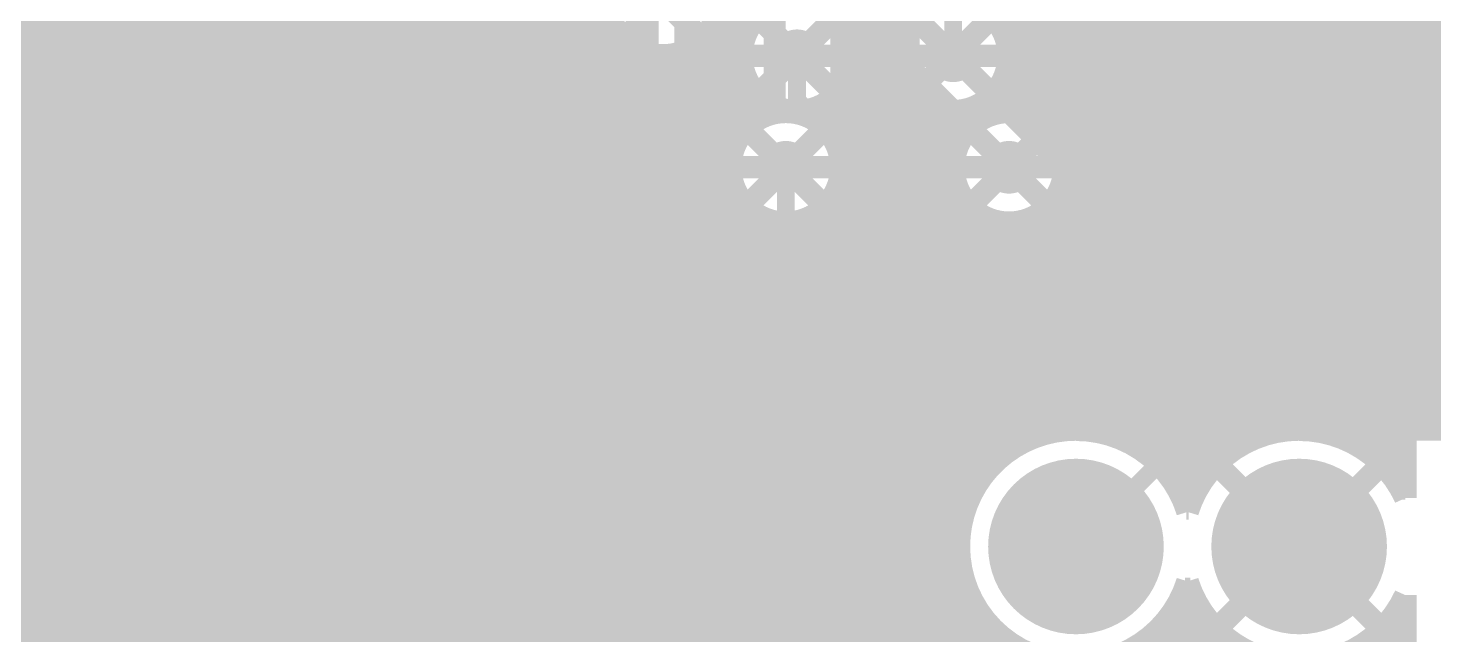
# Model space of a CAD drawing. Extents: x -11 to 221, y -93 to 178.
# Drawn here: x 142.38 to 158.38, y 97.42 to 104.33 of the extents above; entities that cross this region are included whole.
import ezdxf

# ---------------------------------------------------------------- set-up
doc = ezdxf.new("R2010")
doc.units = 0
doc.header["$MEASUREMENT"] = 0
doc.layers.get('0').update_dxf_attribs({"linetype": 'CONTINUOUS'})
for name, color, linetype in [('26-349-0_BOT', 7, 'CONTINUOUS'), ('26-349-0_DRD', 7, 'CONTINUOUS'), ('26-349-0_DRL', 2, 'CONTINUOUS'), ('26-349-0_IN1', 3, 'CONTINUOUS'), ('26-349-0_IN2', 5, 'CONTINUOUS'), ('26-349-0_SMB', 10, 'CONTINUOUS'), ('26-349-0_SMT', 14, 'CONTINUOUS'), ('26-349-0_SPT', 9, 'CONTINUOUS'), ('26-349-0_SST', 12, 'CONTINUOUS'), ('26-349-0_TOP', 11, 'CONTINUOUS'), ('THRUHOLE_TAP', 15, 'CONTINUOUS')]:
    doc.layers.add(name, color=color, linetype=linetype)

# ---------------------------------------------------------------- blocks, each defined once
blk = doc.blocks.new('ROUND_2')
at = {"const_width": 0.99949}
blk.add_lwpolyline([(-0.499744, 0, 1), (0.499744, 0, 1)], format="xyb", close=True, dxfattribs=at)
blk = doc.blocks.new('ROUND_78')
at = {"const_width": 0.29972}
blk.add_lwpolyline([(-0.14986, 0, 1), (0.14986, 0, 1)], format="xyb", close=True, dxfattribs=at)
blk = doc.blocks.new('ROUND_93')
at = {"const_width": 0.54991}
blk.add_lwpolyline([(-0.274954, 0, 1), (0.274954, 0, 1)], format="xyb", close=True, dxfattribs=at)
blk = doc.blocks.new('ROUND_101')
at = {"const_width": 0.10033}
blk.add_lwpolyline([(-0.050164, 0, 1), (0.050164, 0, 1)], format="xyb", close=True, dxfattribs=at)
blk = doc.blocks.new('ROUND_102')
at = {"const_width": 0.10033}
blk.add_lwpolyline([(-0.050164, 0, 1), (0.050164, 0, 1)], format="xyb", close=True, dxfattribs=at)
blk = doc.blocks.new('ROUND_83')
at = {"const_width": 0.29972}
blk.add_lwpolyline([(-0.14986, 0, 1), (0.14986, 0, 1)], format="xyb", close=True, dxfattribs=at)
blk = doc.blocks.new('RECTANGLE_3')
blk.add_solid([(0.4826, 0.4064), (0.4826, -0.4064), (-0.4826, 0.4064), (-0.4826, -0.4064)])
blk = doc.blocks.new('ROUND_88')
at = {"const_width": 0.10033}
blk.add_lwpolyline([(-0.050164, 0, 1), (0.050164, 0, 1)], format="xyb", close=True, dxfattribs=at)

msp = doc.modelspace()

# ---------------------------------------------------------------- linework, layer by layer
at = {"layer": '26-349-0_BOT', "const_width": 0.2032}
for points in [[(151.13, 104.013), (152.908, 104.013)], [(153.543, 102.743), (151.003, 102.743)], [(154.305, 98.425), (155.6512, 99.7712), (161.7726, 99.7712)]]:
    msp.add_lwpolyline(points, dxfattribs=at)
at = {"layer": '26-349-0_DRD', "const_width": 0.254}
for points in [[(148.336, 105.918), (148.336, 103.378)], [(150.876, 105.918), (148.336, 103.378)], [(150.876, 103.378), (148.336, 105.918)], [(150.876, 103.378), (150.876, 105.918)], [(149.86, 105.283), (149.86, 102.743)], [(152.4, 105.283), (149.86, 102.743)], [(152.4, 102.743), (149.86, 105.283)], [(151.638, 105.283), (151.638, 102.743)], [(154.178, 105.283), (151.638, 102.743)], [(154.178, 102.743), (151.638, 105.283)], [(152.4, 102.743), (152.4, 105.283)], [(154.178, 102.743), (154.178, 105.283)], [(144.8562, 104.8512), (144.8562, 102.3112)], [(147.3962, 104.8512), (144.8562, 102.3112)], [(147.3962, 102.3112), (144.8562, 104.8512)], [(144.8562, 104.8512), (144.8562, 102.3112)], [(147.3962, 104.8512), (144.8562, 102.3112)], [(147.3962, 102.3112), (144.8562, 104.8512)], [(147.3962, 102.3112), (147.3962, 104.8512)], [(147.3962, 102.3112), (147.3962, 104.8512)], [(149.733, 104.013), (149.733, 101.473)], [(152.273, 104.013), (149.733, 104.013)], [(152.273, 104.013), (149.733, 101.473)], [(152.273, 101.473), (149.733, 104.013)], [(152.273, 104.013), (152.273, 101.473)], [(154.813, 104.013), (152.273, 104.013)], [(154.813, 104.013), (152.273, 101.473)], [(154.813, 101.473), (152.273, 104.013)], [(152.273, 101.473), (152.273, 104.013)], [(154.813, 101.473), (154.813, 104.013)], [(148.336, 103.378), (150.876, 103.378)], [(149.86, 102.743), (152.4, 102.743)], [(151.638, 102.743), (154.178, 102.743)], [(144.8562, 102.3112), (147.3962, 102.3112)], [(144.8562, 102.3112), (147.3962, 102.3112)], [(149.733, 101.473), (152.273, 101.473)], [(152.273, 101.473), (154.813, 101.473)], [(153.67, 99.06), (153.67, 97.79)], [(154.94, 99.06), (153.67, 99.06)], [(154.94, 99.06), (153.67, 97.79)], [(154.94, 97.79), (153.67, 99.06)], [(154.94, 97.79), (154.94, 99.06)], [(156.21, 99.06), (156.21, 97.79)], [(157.48, 99.06), (156.21, 99.06)], [(157.48, 99.06), (156.21, 97.79)], [(157.48, 97.79), (156.21, 99.06)], [(157.48, 97.79), (157.48, 99.06)], [(153.67, 97.79), (154.94, 97.79)], [(156.21, 97.79), (157.48, 97.79)]]:
    msp.add_lwpolyline(points, dxfattribs=at)
at = {"layer": '26-349-0_IN1', "const_width": 0.254}
for points in [[(129.1209, 103.9495), (145.48104, 103.9241)], [(145.47342, 103.9114), (129.21996, 103.9114)], [(142.2908, 103.92918), (142.2908, 84.963)], [(142.5194, 103.92918), (142.5194, 84.963)], [(142.748, 103.92918), (142.748, 84.963)], [(142.9766, 103.92918), (142.9766, 84.963)], [(143.2052, 103.92918), (143.2052, 84.963)], [(143.4338, 103.92664), (143.4338, 84.963)], [(143.6624, 103.92664), (143.6624, 84.963)], [(143.891, 103.92664), (143.891, 84.963)], [(144.1196, 103.92664), (144.1196, 84.963)], [(144.3482, 103.92664), (144.3482, 84.963)], [(144.5768, 103.92664), (144.5768, 84.963)], [(144.8054, 103.92664), (144.8054, 84.963)], [(145.034, 103.9241), (145.034, 84.963)], [(145.2626, 103.9241), (145.2626, 84.963)], [(146.77136, 103.92156), (149.54504, 103.91902)], [(146.8628, 103.92156), (146.8628, 84.963)], [(147.0914, 103.92156), (147.0914, 84.963)], [(147.32, 103.92156), (147.32, 84.963)], [(147.5486, 103.92156), (147.5486, 84.963)], [(147.7772, 103.92156), (147.7772, 93.15958)], [(148.0058, 103.92156), (148.0058, 93.30944)], [(148.2344, 103.92156), (148.2344, 93.36278)], [(148.463, 103.91902), (148.463, 93.34246)], [(148.6916, 103.91902), (148.6916, 93.24086)], [(148.9202, 103.91902), (148.9202, 92.99702)], [(149.1488, 103.91902), (149.1488, 84.963)], [(149.3774, 103.91902), (149.3774, 84.963)], [(149.54504, 103.91902), (149.606, 103.91648)], [(149.606, 103.91648), (149.66444, 103.91882)], [(149.606, 103.91648), (149.606, 88.15578)], [(149.66442, 103.91902), (150.40356, 103.91648)], [(149.8346, 103.91902), (149.8346, 88.30564)], [(150.0632, 103.91902), (150.0632, 88.35898)], [(150.2918, 103.91648), (150.2918, 102.91318)], [(151.8539, 103.91394), (152.18156, 103.91394)], [(151.892, 103.91394), (151.892, 92.3798)], [(152.1206, 103.91394), (152.1206, 92.24264)], [(153.6319, 103.9114), (171.577, 103.886)], [(154.6098, 103.9114), (153.6319, 103.9114)], [(153.7208, 103.9114), (153.7208, 103.45166)], [(153.9494, 103.9114), (153.9494, 103.35006)], [(154.178, 103.9114), (154.178, 103.10622)], [(154.4066, 103.9114), (154.4066, 99.85248)], [(154.6352, 103.9114), (154.6352, 99.81692)], [(154.8638, 103.9114), (154.8638, 99.74326)], [(155.0924, 103.9114), (155.0924, 99.62134)], [(155.321, 103.90886), (155.321, 99.43338)], [(155.5496, 103.90886), (155.5496, 99.13112)], [(155.7782, 103.90886), (155.7782, 99.38004)], [(156.0068, 103.90886), (156.0068, 99.58578)], [(156.2354, 103.90886), (156.2354, 99.7204)], [(156.464, 103.90886), (156.464, 99.80422)], [(156.6926, 103.90886), (156.6926, 99.8474)], [(156.9212, 103.90632), (156.9212, 99.85502)], [(157.1498, 103.90632), (157.1498, 99.82454)], [(157.3784, 103.90632), (157.3784, 99.75342)], [(157.607, 103.90632), (157.607, 99.63658)], [(157.8356, 103.90632), (157.8356, 99.45878)], [(158.0642, 103.90632), (158.0642, 99.85756)], [(158.2928, 103.90632), (158.2928, 99.85756)], [(145.4023, 103.6828), (129.49428, 103.6828)], [(150.47722, 103.6828), (146.8501, 103.6828)], [(150.5204, 103.60914), (150.5204, 103.29164)], [(152.25522, 103.6828), (151.78278, 103.6828)], [(153.4922, 103.57358), (153.4922, 103.47198)], [(171.577, 103.6828), (153.56078, 103.6828)], [(145.40484, 103.4542), (129.60604, 103.4542)], [(150.65756, 103.4542), (146.84502, 103.4542)], [(152.43556, 103.4542), (151.60244, 103.4542)], [(151.6634, 103.51262), (151.6634, 103.05796)], [(152.3492, 103.54056), (152.3492, 92.16644)], [(171.577, 103.4542), (153.71318, 103.4542)], [(145.48612, 103.2256), (129.63652, 103.2256)], [(150.45182, 103.2256), (146.76628, 103.2256)], [(152.99182, 103.2256), (151.55164, 103.2256)], [(152.5778, 103.36022), (152.5778, 92.34678)], [(152.8064, 103.2891), (152.8064, 92.4179)], [(153.035, 103.29164), (153.035, 103.26878)], [(171.577, 103.2256), (154.09164, 103.2256)], [(145.4912, 103.21798), (145.4912, 84.963)], [(145.68678, 102.997), (129.5908, 102.997)], [(145.7198, 102.9716), (145.7198, 84.963)], [(146.4056, 102.90556), (146.4056, 84.963)], [(150.3172, 102.997), (146.56562, 102.997)], [(146.6342, 103.05542), (146.6342, 84.963)], [(152.8572, 102.997), (151.6888, 102.997)], [(171.577, 102.997), (154.2288, 102.997)], [(150.27148, 102.7684), (129.45364, 102.7684)], [(145.9484, 102.87), (145.9484, 84.963)], [(146.177, 102.85222), (146.177, 84.963)], [(152.81148, 102.7684), (151.73452, 102.7684)], [(171.577, 102.7684), (154.27452, 102.7684)], [(150.29942, 102.5398), (141.224, 102.5398)], [(150.2918, 102.57028), (150.2918, 88.33866)], [(151.6634, 102.42804), (151.6634, 92.42552)], [(152.83942, 102.5398), (151.70404, 102.5398)], [(171.577, 102.5398), (154.24404, 102.5398)], [(150.41118, 102.3112), (141.5415, 102.3112)], [(152.95118, 102.3112), (151.59228, 102.3112)], [(171.577, 102.3112), (154.13228, 102.3112)], [(154.178, 102.37978), (154.178, 99.84994)], [(150.5204, 102.19182), (150.5204, 88.23706)], [(151.4348, 102.15118), (151.4348, 92.39504)], [(153.035, 102.21722), (153.035, 99.0854)], [(153.9494, 102.1334), (153.9494, 99.81184)], [(150.68804, 102.0826), (141.66342, 102.0826)], [(150.749, 102.0572), (150.749, 87.99322)], [(150.9776, 102.01148), (150.9776, 92.00896)], [(151.2062, 102.03942), (151.2062, 92.28328)], [(153.22804, 102.0826), (151.31796, 102.0826)], [(153.2636, 102.06736), (153.2636, 99.40798)], [(153.4922, 102.01402), (153.4922, 99.60356)], [(153.7208, 102.0318), (153.7208, 99.73056)], [(167.23614, 102.0826), (153.85796, 102.0826)], [(167.01516, 101.854), (141.70152, 101.854)], [(166.92372, 101.6254), (141.66342, 101.6254)], [(166.91102, 101.3968), (141.5415, 101.3968)], [(166.97452, 101.1682), (141.224, 101.1682)], [(167.13962, 100.9396), (134.0358, 100.9396)], [(165.23462, 100.711), (134.3533, 100.711)], [(161.59988, 100.4824), (134.47522, 100.4824)], [(161.22142, 100.2538), (134.51332, 100.2538)], [(161.0868, 100.0252), (134.47522, 100.0252)], [(153.89352, 99.7966), (134.3533, 99.7966)], [(156.43352, 99.7966), (154.71394, 99.7966)], [(157.95244, 99.7966), (157.25394, 99.7966)], [(160.81756, 99.85756), (157.95244, 99.85756)], [(157.95244, 99.85756), (157.95244, 99.33178)], [(153.4414, 99.568), (134.0358, 99.568)], [(155.9814, 99.568), (155.16606, 99.568)], [(157.95244, 99.568), (157.70606, 99.568)], [(153.20264, 99.3394), (131.52628, 99.3394)], [(155.74264, 99.3394), (155.40736, 99.3394)], [(153.0477, 99.1108), (131.53644, 99.1108)], [(155.5877, 99.1108), (155.5623, 99.1108)], [(152.94864, 98.8822), (132.51942, 98.8822)], [(152.89022, 98.6536), (132.72008, 98.6536)], [(152.87244, 98.425), (132.79882, 98.425)], [(152.89022, 98.1964), (132.8039, 98.1964)], [(152.94864, 97.9678), (132.73278, 97.9678)], [(153.0477, 97.7392), (132.55244, 97.7392)], [(153.035, 97.7646), (153.035, 96.5454)], [(153.20264, 97.5106), (80.2386, 97.5106)], [(157.95244, 97.51822), (157.95244, 96.99244)], [(153.2636, 97.44202), (153.2636, 96.86798)], [(157.8356, 97.39122), (157.8356, 96.91878)]]:
    msp.add_lwpolyline(points, dxfattribs=at)
for points in [[(145.48104, 103.9241, 0.1227423), (145.39558, 103.5812)], [(146.85772, 103.5812, 0.1219619), (146.7732, 103.92253)], [(150.40356, 103.91648, 0.2101509), (150.71009, 103.41241)], [(151.4221, 103.34244, 0.2617369), (151.85466, 103.91383)], [(152.18156, 103.91394, 0.3750528), (152.908, 103.27894)], [(153.38298, 103.45674, 0.1831607), (153.63236, 103.91133)], [(145.39468, 103.5812, 0.4142136), (146.1262, 102.84968)], [(146.1262, 102.84968, 0.4142136), (146.85772, 103.5812)], [(150.7109, 103.41356, 0.2984065), (150.27148, 102.743)], [(153.543, 103.47452, 0.0551942), (153.38297, 103.4568)], [(154.27452, 102.743, 0.4142136), (153.543, 103.47452)], [(151.73452, 102.743, 0.2448859), (151.42216, 103.34252)], [(153.06802, 103.29926, 0.2194371), (152.81154, 102.743)], [(152.908, 103.28148, 0.0551934), (153.06803, 103.2992)], [(150.27148, 102.743, 0.4142136), (151.003, 102.01148)], [(151.003, 102.01148, 0.4142136), (151.73452, 102.743)], [(152.81148, 102.743, 0.4142136), (153.543, 102.01148)], [(153.543, 102.01148, 0.4142136), (154.27452, 102.743)], [(154.305, 99.85756, 0.4142136), (152.87244, 98.425)], [(155.575, 99.0854, 0.2797956), (154.305, 99.85756)], [(156.845, 99.85756, 0.2797959), (155.575, 99.0854)], [(157.95244, 99.33178, 0.2248515), (156.845, 99.85632)], [(152.87244, 98.425, 0.2797959), (153.6446, 97.155)], [(157.5054, 97.155, 0.1016407), (157.95253, 97.51814)]]:
    msp.add_lwpolyline(points, format="xyb", dxfattribs=at)
at = {"layer": '26-349-0_IN2', "const_width": 0.254}
for points in [[(142.4178, 112.141), (142.4178, 72.4408)], [(142.6464, 112.141), (142.6464, 72.59574)], [(142.875, 112.141), (142.875, 72.63892)], [(143.1036, 112.141), (143.1036, 72.59574)], [(143.3322, 112.141), (143.3322, 72.4408)], [(143.5608, 112.141), (143.5608, 52.959)], [(143.7894, 112.141), (143.7894, 52.959)], [(144.018, 112.141), (144.018, 52.959)], [(144.2466, 112.141), (144.2466, 52.959)], [(144.4752, 112.141), (144.4752, 52.959)], [(144.7038, 112.141), (144.7038, 75.42022)], [(144.9324, 112.141), (144.9324, 75.7047)], [(145.161, 112.141), (145.161, 75.80122)], [(145.3896, 112.141), (145.3896, 75.8063)], [(145.6182, 112.141), (145.6182, 83.47456)], [(145.8468, 112.141), (145.8468, 83.72094)], [(147.447, 112.141), (147.447, 70.86092)], [(147.6756, 112.141), (147.6756, 92.79128)], [(147.9042, 112.141), (147.9042, 93.13418)], [(148.1328, 112.141), (148.1328, 93.2434)], [(148.3614, 112.141), (148.3614, 93.25864)], [(151.7904, 112.141), (151.7904, 92.3036)], [(152.019, 112.141), (152.019, 92.19438)], [(152.2476, 112.141), (152.2476, 91.85148)], [(153.3906, 112.141), (153.3906, 104.41686)], [(153.6192, 112.141), (153.6192, 103.36784)], [(153.8478, 112.141), (153.8478, 103.29418)], [(154.0764, 112.141), (154.0764, 103.07828)], [(154.305, 112.141), (154.305, 99.75596)], [(154.5336, 112.141), (154.5336, 99.73564)], [(154.7622, 112.141), (154.7622, 99.67468)], [(156.3624, 112.141), (156.3624, 99.66452)], [(156.591, 112.141), (156.591, 99.73056)], [(156.8196, 112.141), (156.8196, 99.75342)], [(157.0482, 112.141), (157.0482, 99.73818)], [(157.2768, 112.141), (157.2768, 99.6823)], [(157.5054, 112.141), (157.5054, 99.57816)], [(157.734, 112.141), (157.734, 99.41306)], [(157.9626, 112.141), (157.9626, 99.14636)], [(158.1912, 112.141), (158.1912, 99.75596)], [(158.4198, 112.141), (158.4198, 99.75596)], [(146.0754, 110.96498), (146.0754, 83.8073)], [(147.2184, 110.78972), (147.2184, 70.81774)], [(146.304, 110.62208), (146.304, 83.80222)], [(146.5326, 110.51286), (146.5326, 83.7057)], [(146.7612, 110.50016), (146.7612, 83.42122)], [(146.9898, 110.57382), (146.9898, 70.6628)], [(154.9908, 109.49178), (154.9908, 99.56546)], [(156.1338, 109.4359), (156.1338, 99.54768)], [(155.2194, 109.2073), (155.2194, 99.3902)], [(155.9052, 109.19206), (155.9052, 99.3648)], [(155.448, 109.11078), (155.448, 99.10572)], [(155.6766, 109.1057), (155.6766, 99.06)], [(150.6474, 108.35386), (150.6474, 104.41686)], [(150.4188, 108.34116), (150.4188, 102.97922)], [(148.59, 106.17962), (148.59, 93.18498)], [(148.8186, 105.98912), (148.8186, 92.96908)], [(149.0472, 104.3559), (149.0472, 78.83652)], [(150.1902, 104.41178), (150.1902, 88.25484)], [(149.05482, 104.3432), (73.7108, 104.3432)], [(150.59406, 104.3432), (150.15718, 104.3432)], [(152.37206, 104.3432), (151.66594, 104.3432)], [(174.117, 104.3432), (153.44394, 104.3432)], [(149.27072, 104.1146), (73.787, 104.1146)], [(149.2758, 104.11206), (149.2758, 78.71206)], [(149.5044, 104.0257), (149.5044, 87.78748)], [(149.733, 104.03078), (149.733, 88.13038)], [(150.5077, 104.1146), (149.94128, 104.1146)], [(149.9616, 104.1273), (149.9616, 88.2396)], [(152.2857, 104.1146), (151.7523, 104.1146)], [(174.117, 104.1146), (153.5303, 104.1146)], [(150.51278, 103.886), (73.787, 103.886)], [(152.29078, 103.886), (151.74722, 103.886)], [(174.117, 103.886), (153.52522, 103.886)], [(150.6093, 103.6574), (73.787, 103.6574)], [(150.6474, 103.6066), (150.6474, 103.2637)], [(151.5618, 103.55326), (151.5618, 103.03256)], [(152.3873, 103.6574), (151.6507, 103.6574)], [(152.4762, 103.55326), (152.4762, 92.1512)], [(153.3906, 103.6066), (153.3906, 103.3526)], [(174.117, 103.6574), (153.4287, 103.6574)], [(150.89378, 103.4288), (73.787, 103.4288)], [(150.876, 103.43642), (150.876, 103.36022)], [(151.3332, 103.4161), (151.3332, 103.27894)], [(152.67178, 103.4288), (151.36622, 103.4288)], [(152.7048, 103.4161), (152.7048, 92.2909)], [(174.117, 103.4288), (153.14422, 103.4288)], [(153.162, 103.43642), (153.162, 103.24338)], [(152.9334, 103.38308), (152.9334, 102.90048)], [(150.56866, 103.2002), (73.787, 103.2002)], [(153.10866, 103.2002), (151.4348, 103.2002)], [(174.117, 103.2002), (153.9748, 103.2002)], [(150.41626, 102.9716), (73.787, 102.9716)], [(152.95626, 102.9716), (151.58974, 102.9716)], [(174.117, 102.9716), (154.12974, 102.9716)], [(150.37308, 102.743), (73.787, 102.743)], [(152.91308, 102.743), (151.63292, 102.743)], [(174.117, 102.743), (154.17292, 102.743)], [(150.41626, 102.5144), (73.787, 102.5144)], [(150.4188, 102.50678), (150.4188, 88.18118)], [(151.5618, 102.4509), (151.5618, 92.31884)], [(152.95626, 102.5144), (151.58974, 102.5144)], [(152.9334, 102.58298), (152.9334, 92.32392)], [(174.117, 102.5144), (154.12974, 102.5144)], [(150.56866, 102.2858), (88.81364, 102.2858)], [(153.10866, 102.2858), (151.4348, 102.2858)], [(174.117, 102.2858), (153.9748, 102.2858)], [(154.0764, 102.40772), (154.0764, 99.73564)], [(150.6474, 102.2223), (150.6474, 87.96528)], [(150.876, 102.12578), (150.876, 84.94522)], [(151.1046, 102.1207), (151.1046, 92.02928)], [(151.3332, 102.20706), (151.3332, 92.24518)], [(153.162, 102.24008), (153.162, 99.10572)], [(153.3906, 102.13086), (153.3906, 99.3902)], [(153.6192, 102.11816), (153.6192, 99.56546)], [(153.8478, 102.19182), (153.8478, 99.67468)], [(174.117, 102.0572), (89.18702, 102.0572)], [(174.117, 101.8286), (90.96248, 101.8286)], [(174.117, 101.6), (91.30538, 101.6)], [(174.117, 101.3714), (123.65228, 101.3714)], [(174.117, 101.1428), (123.86818, 101.1428)], [(174.117, 100.9142), (123.94184, 100.9142)], [(165.354, 100.6856), (123.9266, 100.6856)], [(165.18382, 100.457), (123.81738, 100.457)], [(161.33826, 100.2284), (123.47448, 100.2284)], [(161.18586, 99.9998), (89.3191, 99.9998)], [(161.14268, 99.7712), (89.0524, 99.7712)], [(158.05404, 99.75596), (158.05404, 98.97618)], [(160.71596, 99.75596), (158.05404, 99.75596)], [(153.58364, 99.5426), (88.41232, 99.5426)], [(156.12364, 99.5426), (155.02636, 99.5426)], [(158.05404, 99.5426), (157.56636, 99.5426)], [(153.3144, 99.314), (74.15784, 99.314)], [(155.8544, 99.314), (155.29306, 99.314)], [(155.9052, 99.3648), (156.845, 98.425)], [(157.7848, 99.3648), (156.845, 98.425)], [(158.05404, 99.314), (157.83306, 99.314)], [(153.1493, 99.0854), (73.787, 99.0854)], [(155.6893, 99.0854), (155.45816, 99.0854)], [(158.05404, 99.0854), (157.99816, 99.0854)], [(153.0477, 98.8568), (132.36956, 98.8568)], [(155.5877, 98.8568), (155.5623, 98.8568)], [(152.98928, 98.6282), (132.61594, 98.6282)], [(152.97404, 98.3996), (132.7023, 98.3996)], [(155.9052, 97.4852), (156.845, 98.425)], [(157.7848, 97.4852), (156.845, 98.425)], [(152.99944, 98.171), (132.69722, 98.171)], [(153.06548, 97.9424), (132.6007, 97.9424)], [(155.60548, 97.9424), (155.54452, 97.9424)], [(155.6766, 97.79), (155.6766, 96.52)], [(158.05404, 97.87128), (158.05404, 97.09404)], [(153.17978, 97.7138), (132.31622, 97.7138)], [(153.162, 97.74428), (153.162, 96.56572)], [(155.71978, 97.7138), (155.42768, 97.7138)], [(155.448, 97.74428), (155.448, 96.56572)], [(157.9626, 97.70364), (157.9626, 96.60636)], [(158.05404, 97.7138), (157.96768, 97.7138)], [(153.36266, 97.4852), (74.31278, 97.4852)], [(155.90266, 97.4852), (155.2448, 97.4852)], [(155.9052, 97.48266), (155.9052, 96.8248)], [(158.05404, 97.4852), (157.7848, 97.4852)], [(153.3906, 97.4598), (153.3906, 96.8502)], [(155.2194, 97.4598), (155.2194, 96.8502)], [(157.734, 97.4344), (157.734, 96.87306)], [(156.1338, 97.29978), (156.1338, 97.00768)]]:
    msp.add_lwpolyline(points, dxfattribs=at)
for points in [[(148.97608, 104.648, 0.4142136), (149.606, 104.01808)], [(149.606, 104.01808, 0.4142136), (150.23592, 104.648)], [(151.13, 104.64292, 0.4142136), (150.50008, 104.013)], [(151.75992, 104.013, 0.4142136), (151.13, 104.64292)], [(152.908, 104.64292, 0.4142136), (152.27808, 104.013)], [(153.53792, 104.013, 0.4142136), (152.908, 104.64292)], [(150.50008, 104.013, 0.4142136), (151.13, 103.38308)], [(151.13, 103.38308, 0.4142136), (151.75992, 104.013)], [(152.27808, 104.013, 0.4142136), (152.908, 103.38308)], [(152.908, 103.38308, 0.4142136), (153.53792, 104.013)], [(151.003, 103.37292, 0.4142136), (150.37308, 102.743)], [(151.63292, 102.743, 0.4142136), (151.003, 103.37292)], [(153.543, 103.37292, 0.4142136), (152.91308, 102.743)], [(154.17292, 102.743, 0.4142136), (153.543, 103.37292)], [(150.37308, 102.743, 0.4142136), (151.003, 102.11308)], [(151.003, 102.11308, 0.4142136), (151.63292, 102.743)], [(152.91308, 102.743, 0.4142136), (153.543, 102.11308)], [(153.543, 102.11308, 0.4142136), (154.17292, 102.743)], [(154.305, 99.75596, 0.4142136), (152.97404, 98.425)], [(155.575, 98.8187, 0.3286705), (154.305, 99.75342)], [(156.845, 99.75596, 0.3286704), (155.575, 98.8187)], [(158.05404, 98.97618, 0.2938068), (156.845, 99.75342)], [(152.97404, 98.425, 0.328165), (153.90876, 97.155)], [(154.6987, 97.155, 0.246774), (155.57428, 98.02898)], [(155.575, 98.02876, 0.2462906), (156.44876, 97.155)], [(157.2387, 97.155, 0.2133297), (158.05387, 97.87135)]]:
    msp.add_lwpolyline(points, format="xyb", dxfattribs=at)
at = {"layer": '26-349-0_SST'}
for points, const_width in [([(142.5448, 104.56926), (142.37462, 104.51084), (142.37462, 104.27208), (142.5448, 104.21366), (142.71498, 104.09428), (143.22298, 104.09428), (143.39062, 104.15524), (143.39062, 104.51084), (143.22298, 104.56926), (142.5448, 104.56926)], 0.1524), ([(142.71498, 104.33304), (142.37462, 104.09428)], 0.1524), ([(143.9545, 104.3305), (143.9545, 101.4095), (145.5928, 101.4095), (145.5928, 104.3305), (143.9545, 104.3305)], 0.1524), ([(146.4564, 104.32034), (146.4564, 103.96474), (146.62658, 103.84536), (146.79676, 103.84536), (146.9644, 103.96474), (146.9644, 104.32034), (145.9484, 104.32034)], 0.1524), ([(146.4564, 104.02316), (145.9484, 103.84536)], 0.1524), ([(142.37462, 103.25608), (142.37462, 103.73106), (143.0528, 103.25608), (143.22298, 103.25608), (143.39062, 103.31704), (143.39062, 103.67264), (143.22298, 103.73106)], 0.1524), ([(145.9484, 103.12654), (145.9484, 103.36276)], 0.1524), ([(145.9484, 103.24592), (146.9644, 103.24592), (146.79676, 103.36276)], 0.1524), ([(155.5496, 103.29164), (155.27528, 103.29164)], 0.2032), ([(155.41244, 102.10546), (155.41244, 103.29164)], 0.2032), ([(156.5783, 102.30358), (156.50972, 102.10546), (156.0957, 102.10546), (156.02712, 102.30358), (156.02712, 103.09352), (156.0957, 103.29164), (156.50972, 103.29164), (156.5783, 103.09352)], 0.2032), ([(157.607, 103.09352), (157.53842, 103.29164), (157.1244, 103.29164), (157.05582, 103.09352), (157.05582, 102.8954), (157.1244, 102.69982), (157.53842, 102.69982), (157.607, 102.5017), (157.607, 102.30358), (157.53842, 102.10546), (157.1244, 102.10546), (157.05582, 102.30358)], 0.2032), ([(158.08452, 102.69982), (158.49854, 102.69982), (158.6357, 102.8954), (158.6357, 103.09352), (158.49854, 103.29164), (158.08452, 103.29164), (158.08452, 102.10546)], 0.2032), ([(142.37462, 102.41788), (142.37462, 102.89286), (143.0528, 102.41788), (143.22298, 102.41788), (143.39062, 102.47884), (143.39062, 102.83444), (143.22298, 102.89286)], 0.1524), ([(146.4564, 102.70236), (146.4564, 102.34676), (146.28876, 102.28834), (146.11858, 102.28834), (145.9484, 102.34676), (145.9484, 102.70236), (146.11858, 102.76332), (146.28876, 102.76332), (146.9644, 102.52456)], 0.1524), ([(155.5496, 102.10546), (155.27528, 102.10546)], 0.2032), ([(145.9484, 101.74732), (146.11858, 101.86416), (146.28876, 101.92512), (146.62658, 101.92512), (146.79676, 101.86416), (146.9644, 101.74732), (146.9644, 101.62794), (146.79676, 101.50856), (146.62658, 101.45014), (146.28876, 101.45014), (146.11858, 101.50856), (145.9484, 101.62794), (145.9484, 101.74732)], 0.1524), ([(151.35352, 92.73032), (149.20468, 92.73032), (149.20468, 101.57968), (154.59456, 101.57968), (154.59456, 100.92944), (149.65426, 100.92944), (150.2537, 100.33), (150.2537, 93.98)], 0.1524), ([(154.59456, 101.57968), (159.09544, 101.57968), (164.48532, 101.57968), (164.48532, 92.73032), (162.33394, 92.73032)], 0.1524), ([(149.65426, 100.92944), (149.65426, 93.38056)], 0.1524), ([(150.2537, 100.33), (154.59456, 100.33), (154.59456, 100.92944)], 0.1524), ([(154.42438, 98.30562), (154.62504, 98.10496), (154.62504, 98.74504), (154.42438, 98.54438), (154.42438, 98.30562), (154.18562, 98.30562), (153.98496, 98.10496), (154.62504, 98.10496)], 0.1524), ([(156.96438, 98.30562), (157.16504, 98.10496), (157.16504, 98.74504), (156.96438, 98.54438), (156.96438, 98.30562), (156.72562, 98.30562), (156.52496, 98.10496), (157.16504, 98.10496)], 0.1524), ([(154.18562, 98.30562), (154.18562, 98.54438), (153.98496, 98.74504), (154.62504, 98.74504)], 0.1524), ([(153.98496, 98.10496), (153.98496, 98.74504)], 0.1524), ([(156.72562, 98.30562), (156.72562, 98.54438), (156.52496, 98.74504), (157.16504, 98.74504)], 0.1524), ([(156.52496, 98.10496), (156.52496, 98.74504)], 0.1524), ([(154.42438, 98.54438), (154.18562, 98.54438)], 0.1524), ([(156.96438, 98.54438), (156.72562, 98.54438)], 0.1524), ([(148.336, 97.60458), (148.16582, 97.60458), (147.99818, 97.54362), (147.99818, 97.3074), (148.16582, 97.24898), (149.01418, 97.24898)], 0.1524), ([(149.01418, 97.18802), (149.01418, 97.42678)], 0.1524)]:
    msp.add_lwpolyline(points, dxfattribs=dict(at, const_width=const_width))
at = {"layer": '26-349-0_TOP'}
for points, const_width in [([(152.95626, 80.7212), (152.95626, 87.9602), (152.273, 88.646), (152.273, 102.997), (151.765, 103.505), (151.765, 109.347), (150.495, 110.617), (150.495, 111.125)], 0.2032), ([(152.908, 91.694), (152.908, 102.997), (152.273, 103.632), (152.273, 110.109), (151.765, 110.617), (151.765, 111.125)], 0.2032), ([(152.908, 104.013), (152.908, 110.998), (153.035, 111.125)], 0.2032), ([(154.305, 111.125), (154.305, 103.505), (153.543, 102.743)], 0.2032), ([(151.45512, 69.2531), (151.45512, 77.3176), (148.971, 79.756), (148.971, 104.902), (150.495, 106.426), (150.495, 108.966)], 0.2032), ([(147.4724, 78.74), (147.4724, 104.1654), (149.098, 105.791), (149.098, 106.553)], 0.2032), ([(144.78, 102.1588), (144.4752, 102.1588), (143.129, 103.505), (143.129, 106.172)], 0.381), ([(149.606, 104.648), (149.4536, 104.4956), (149.4536, 80.7212)], 0.2032), ([(151.9555, 80.7212), (151.9555, 87.57666), (151.003, 88.51646), (151.003, 91.948), (151.638, 92.583), (151.638, 102.997), (151.13, 103.505), (151.13, 104.013)], 0.2032), ([(146.1262, 103.5812), (144.78, 103.5812)], 0.381), ([(146.1262, 103.5812), (144.78, 103.5812)], 0.381), ([(151.003, 102.743), (151.003, 92.583), (150.495, 92.075), (150.495, 88.392), (151.45512, 87.43188), (151.45512, 80.7212)], 0.2032), ([(147.4724, 77.23886), (146.15414, 77.23886), (145.542, 77.851), (145.542, 101.3968), (144.78, 102.1588)], 0.2032)]:
    msp.add_lwpolyline(points, dxfattribs=dict(at, const_width=const_width))

# ---------------------------------------------------------------- block references
at = {"layer": '26-349-0_BOT'}
for name, p in [('ROUND_78', (151.13, 104.013)), ('ROUND_78', (152.908, 104.013)), ('ROUND_78', (146.1262, 103.5812)), ('ROUND_78', (151.003, 102.743)), ('ROUND_78', (153.543, 102.743)), ('ROUND_2', (154.305, 98.425)), ('ROUND_2', (156.845, 98.425))]:
    msp.add_blockref(name, p, dxfattribs=at)
at = {"layer": '26-349-0_DRL'}
for name, p in [('ROUND_101', (151.13, 104.013)), ('ROUND_101', (152.908, 104.013)), ('ROUND_102', (146.1262, 103.5812)), ('ROUND_101', (151.003, 102.743)), ('ROUND_101', (153.543, 102.743)), ('ROUND_93', (154.305, 98.425)), ('ROUND_93', (156.845, 98.425))]:
    msp.add_blockref(name, p, dxfattribs=at)
at = {"layer": '26-349-0_IN1'}
for name, p in [('ROUND_83', (151.13, 104.013)), ('ROUND_83', (152.908, 104.013)), ('ROUND_78', (146.1262, 103.5812)), ('ROUND_83', (151.003, 102.743)), ('ROUND_83', (153.543, 102.743)), ('ROUND_2', (154.305, 98.425)), ('ROUND_2', (156.845, 98.425))]:
    msp.add_blockref(name, p, dxfattribs=at)
at = {"layer": '26-349-0_IN2'}
for name, p in [('ROUND_83', (151.13, 104.013)), ('ROUND_83', (152.908, 104.013)), ('ROUND_78', (146.1262, 103.5812)), ('ROUND_83', (151.003, 102.743)), ('ROUND_83', (153.543, 102.743)), ('ROUND_2', (154.305, 98.425)), ('ROUND_2', (156.845, 98.425))]:
    msp.add_blockref(name, p, dxfattribs=at)
at = {"layer": '26-349-0_SMB'}
for p in [(154.305, 98.425), (156.845, 98.425)]:
    msp.add_blockref('ROUND_2', p, dxfattribs=at)
at = {"layer": '26-349-0_SMT'}
for name, p in [('RECTANGLE_3', (144.78, 103.5812)), ('RECTANGLE_3', (144.78, 102.1588)), ('ROUND_2', (154.305, 98.425)), ('ROUND_2', (156.845, 98.425))]:
    msp.add_blockref(name, p, dxfattribs=at)
at = {"layer": '26-349-0_SPT'}
for p in [(144.78, 103.5812), (144.78, 102.1588)]:
    msp.add_blockref('RECTANGLE_3', p, dxfattribs=at)
at = {"layer": '26-349-0_TOP'}
for name, p in [('ROUND_78', (151.13, 104.013)), ('ROUND_78', (152.908, 104.013)), ('RECTANGLE_3', (144.78, 103.5812)), ('ROUND_78', (146.1262, 103.5812)), ('ROUND_78', (151.003, 102.743)), ('ROUND_78', (153.543, 102.743)), ('RECTANGLE_3', (144.78, 102.1588)), ('ROUND_2', (154.305, 98.425)), ('ROUND_2', (156.845, 98.425))]:
    msp.add_blockref(name, p, dxfattribs=at)
at = {"layer": 'THRUHOLE_TAP'}
for name, p in [('ROUND_88', (151.13, 104.013)), ('ROUND_88', (152.908, 104.013)), ('ROUND_88', (146.1262, 103.5812)), ('ROUND_88', (151.003, 102.743)), ('ROUND_88', (153.543, 102.743)), ('ROUND_93', (154.305, 98.425)), ('ROUND_93', (156.845, 98.425))]:
    msp.add_blockref(name, p, dxfattribs=at)

doc.saveas('drawing.dxf')
